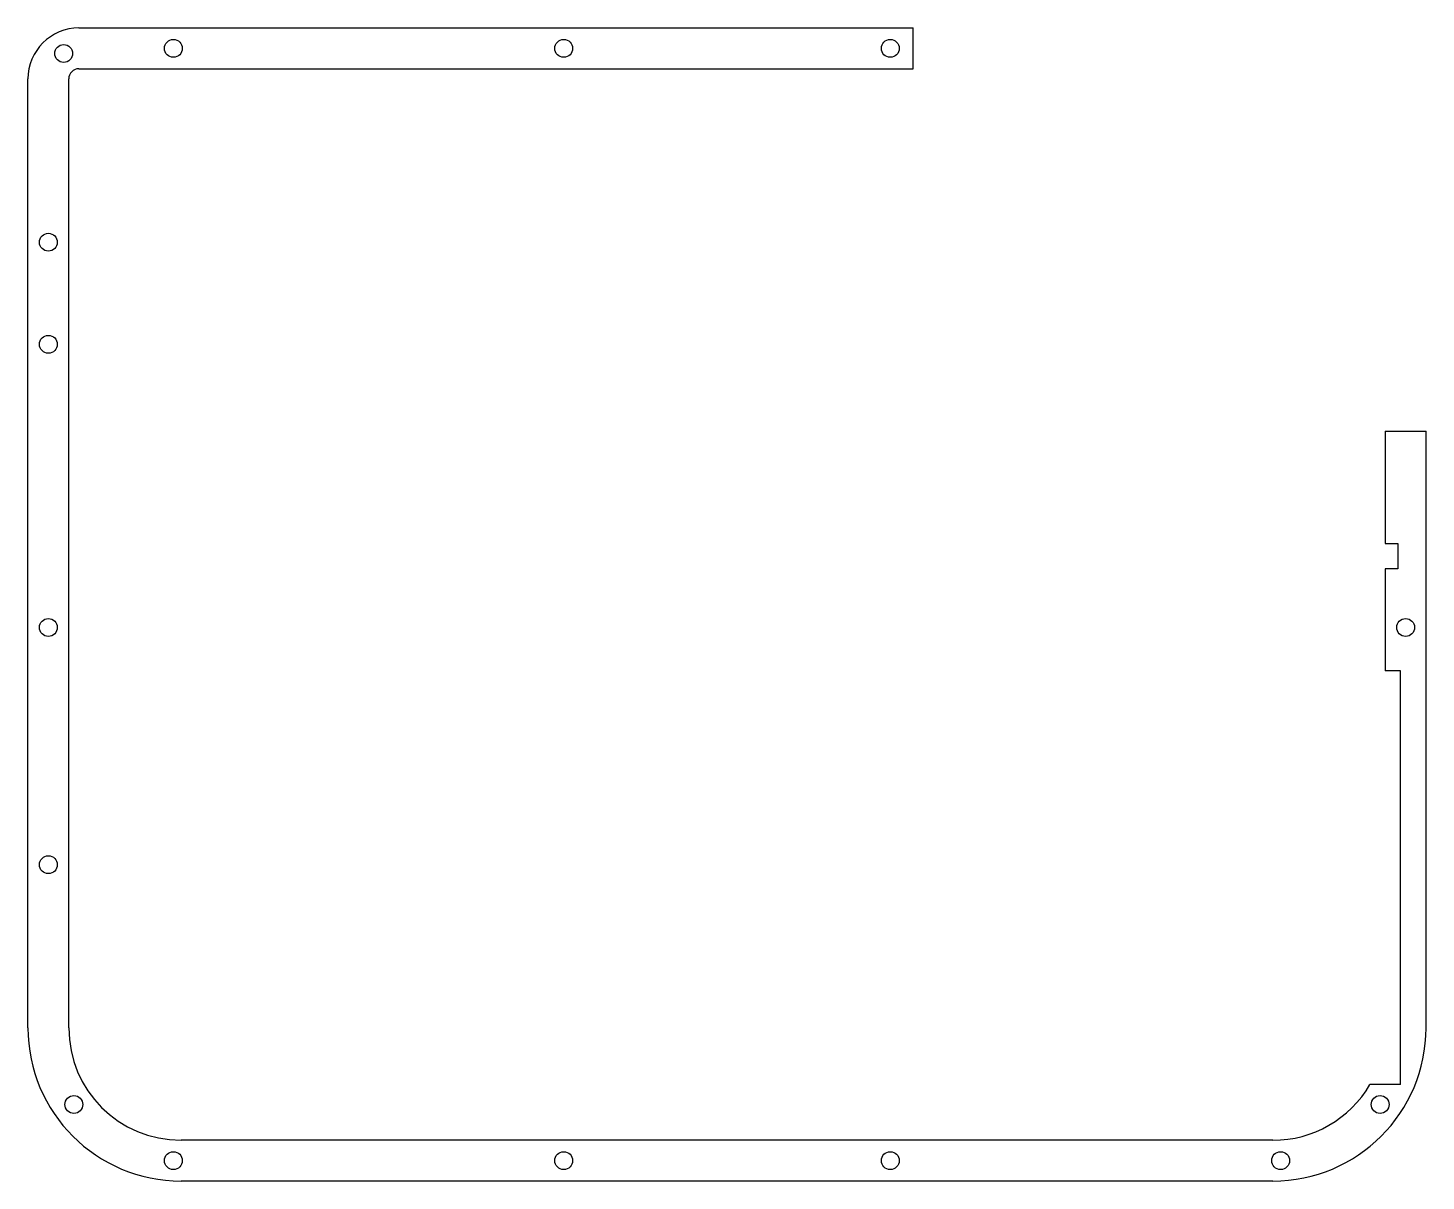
# Model space of a CAD drawing. Header units: millimetres. Extents: x -137 to 137, y -96 to 130.
import ezdxf

# ---------------------------------------------------------------- set-up
doc = ezdxf.new("R2010")
doc.units = ezdxf.units.MM
doc.layers.get('0').update_dxf_attribs({"linetype": 'CONTINUOUS'})

msp = doc.modelspace()

# ---------------------------------------------------------------- linework, layer by layer
for p, q in [((-127, 130), (36.49, 130)), ((36.49, 122), (36.49, 130)), ((-127, 122), (36.49, 122)), ((-137, -66), (-137, 120)), ((-129, -66), (-129, 120)), ((129, 51), (129, 28.97)), ((129, 51), (137, 51)), ((137, -66), (137, 51)), ((129, 28.97), (131.5, 28.97)), ((131.5, 28.97), (131.5, 23.99)), ((131.5, 23.99), (129, 23.99)), ((129, 23.99), (129, 4)), ((132, 4), (129, 4)), ((132, -77.07), (132, 4)), ((132, -77.07), (126.01, -77.07)), ((107, -88), (-107, -88)), ((107, -96), (-107, -96))]:
    msp.add_line(p, q)
for centre in [(-130, 125), (-108.5, 126), (-32, 126), (32, 126), (-133, 88), (-133, 68), (-133, 12.5), (133, 12.5), (-133, -34), (-128, -81), (128, -81), (-108.5, -92), (-32, -92), (32, -92), (108.5, -92)]:
    msp.add_circle(centre, 1.75)
for centre, radius, start, end in [((-127, 120), 10, 90, 180), ((-127, 120), 2, 90, 180), ((-107, -66), 30, 180, 270), ((-107, -66), 22, 180, 270), ((107, -66), 30, -90, 0), ((107, -66), 22, 270, 329.7914)]:
    msp.add_arc(centre, radius, start, end)

doc.saveas('drawing.dxf')
